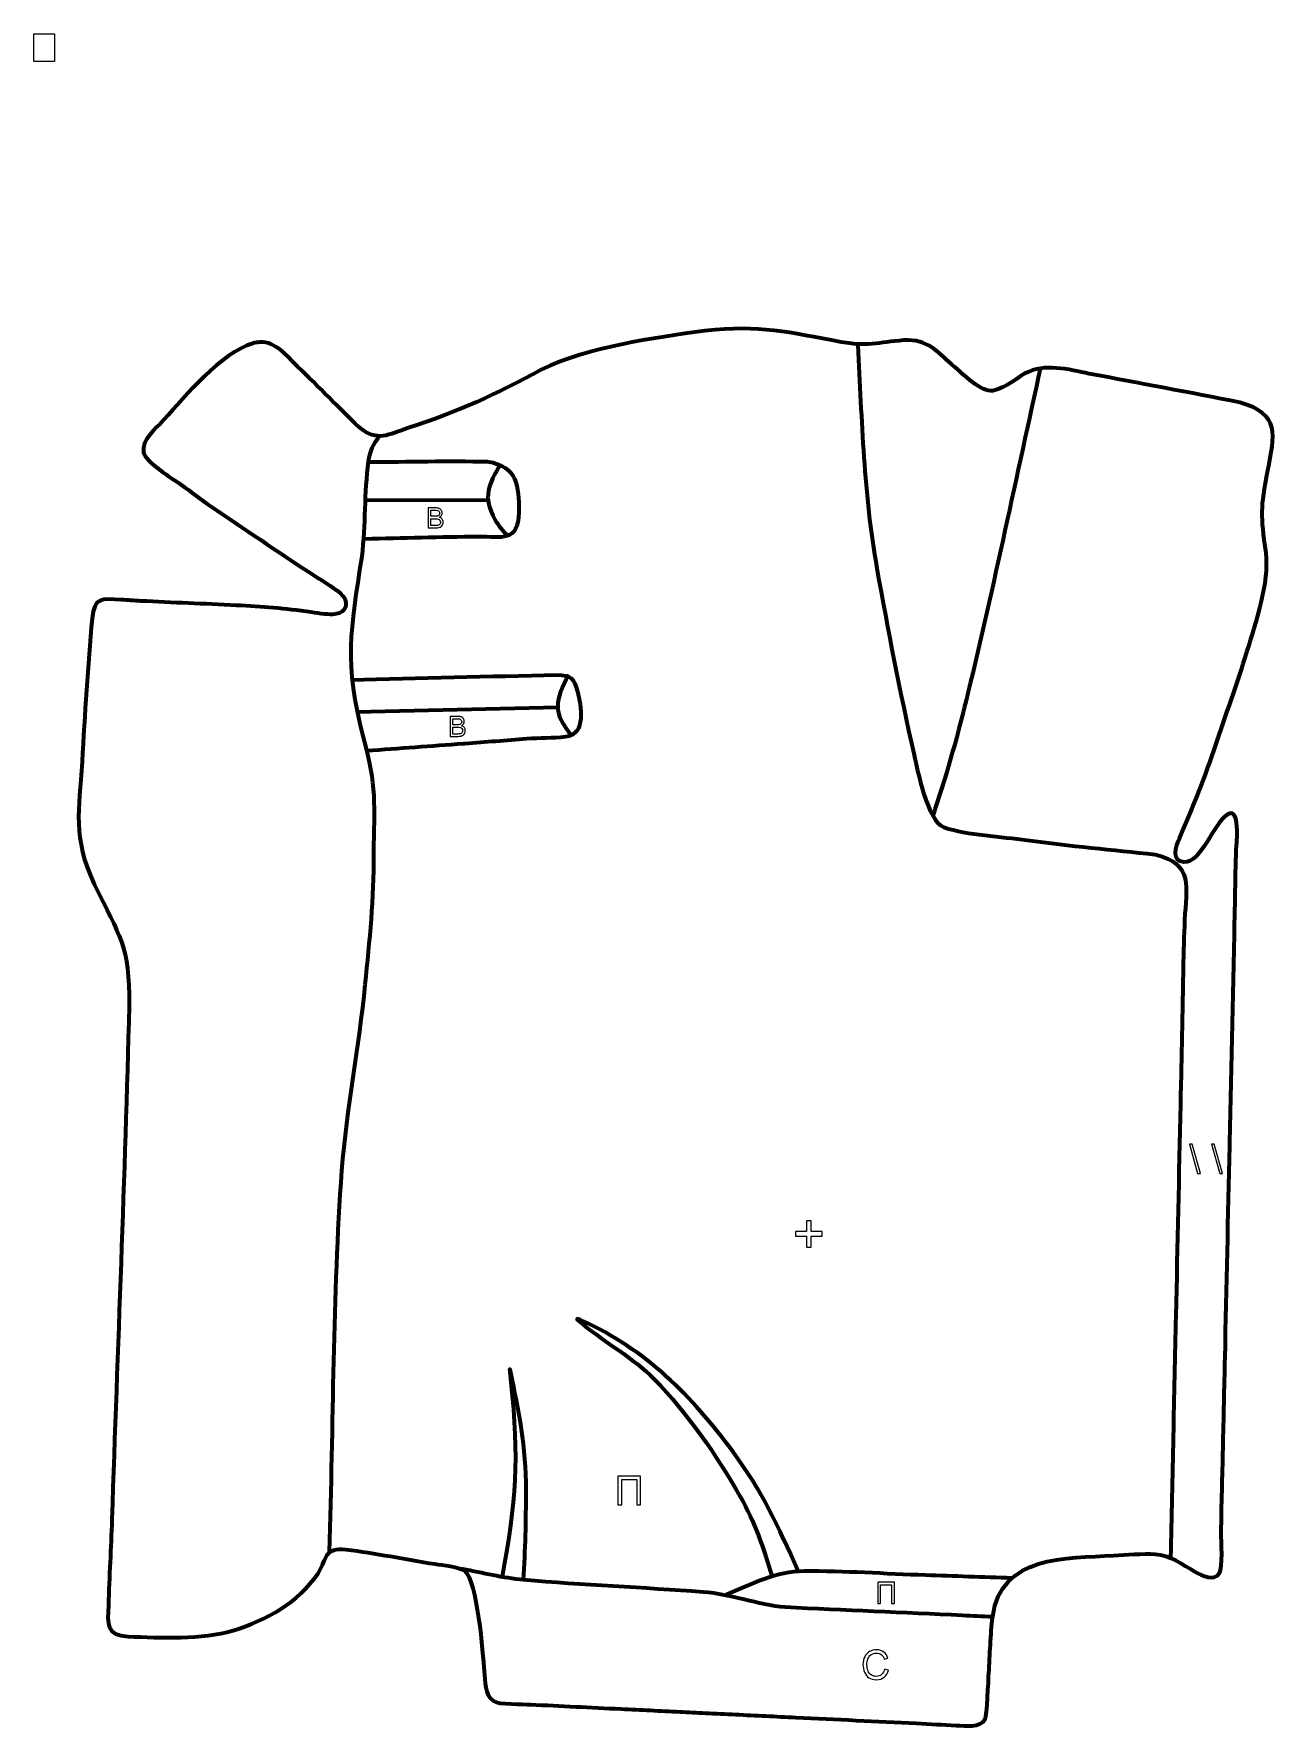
# Model space of a CAD drawing. Header units: millimetres. Extents: x 1149 to 1937, y 23 to 1093.
import ezdxf

# ---------------------------------------------------------------- set-up
doc = ezdxf.new("R2010")
doc.units = ezdxf.units.MM
doc.header["$MEASUREMENT"] = 0
doc.header["$XCLIPFRAME"] = 0
for name, color, linetype in [('layer 1', 7, 'Continuous'), ('layer 2', 7, 'Continuous'), ('layer 3', 7, 'Continuous')]:
    doc.layers.add(name, color=color, linetype=linetype)
picture_1 = doc.add_image_def('image1.jpg', size_in_pixel=(76809, 102412))

msp = doc.modelspace()

# ---------------------------------------------------------------- linework, layer by layer
at = {"layer": 'layer 2', "color": 142, "lineweight": 158}
for points, knots in [([(1670.0624, 896.7256), (1672.4665, 848.4439), (1673.5819, 803.3936), (1682.0286, 755.4764), (1682.0286, 755.4764), (1688.9623, 716.6841), (1696.5802, 677.1534), (1705.2522, 638.7239), (1705.2522, 638.7239), (1707.611, 628.3516), (1713.929, 595.9167), (1724.2428, 592.0246), (1724.2428, 592.0246), (1739.4801, 587.0897), (1760.5599, 586.1519), (1776.8606, 583.9194), (1776.8606, 583.9194), (1804.0137, 580.219), (1830.6967, 577.7195), (1857.8922, 574.8476), (1857.8922, 574.8476), (1882.4012, 568.8789), (1877.4221, 553.8745), (1876.4415, 533.6043), (1876.4415, 533.6043), (1875.462, 513.3586), (1875.422, 492.5668), (1874.9784, 472.2262), (1874.9784, 472.2262), (1874.5763, 453.7839), (1874.174, 435.3416), (1873.7718, 416.8993), (1873.7718, 416.8993), (1872.8008, 372.3805), (1871.83, 327.8616), (1870.8592, 283.3428), (1870.8592, 283.3428), (1869.7499, 232.4706), (1868.6419, 181.5984), (1867.5306, 130.7261)], [0, 0, 0, 0, 0.090909091, 0.090909091, 0.090909091, 0.090909091, 0.181818182, 0.181818182, 0.181818182, 0.181818182, 0.272727273, 0.272727273, 0.272727273, 0.272727273, 0.363636364, 0.363636364, 0.363636364, 0.363636364, 0.454545455, 0.454545455, 0.454545455, 0.454545455, 0.545454545, 0.545454545, 0.545454545, 0.545454545, 0.636363636, 0.636363636, 0.636363636, 0.636363636, 0.727272727, 0.727272727, 0.727272727, 0.727272727, 0.818181818, 0.818181818, 0.818181818, 0.818181818, 1, 1, 1, 1]), ([(1785.4177, 882.6899), (1770.2218, 814.1227), (1755.9314, 744.9368), (1739.4881, 676.697), (1739.4881, 676.697), (1733.5261, 651.9551), (1726.7739, 627.5808), (1718.6866, 603.4433), (1718.6866, 603.4433), (1718.1952, 601.9881), (1717.7071, 600.5322), (1717.2205, 599.0755)], [0, 0, 0, 0, 0.25, 0.25, 0.25, 0.25, 0.5, 0.5, 0.5, 0.5, 1, 1, 1, 1]), ([(1336.2415, 134.2164), (1338.7327, 214.2791), (1338.3805, 295.2873), (1344.0172, 375.1277), (1344.0172, 375.1277), (1347.136, 414.4577), (1355.0233, 453.2711), (1358.7854, 492.715), (1358.7854, 492.715), (1361.5455, 520.8706), (1364.4906, 546.8799), (1364.2349, 575.33), (1364.2349, 575.33), (1364.5, 606.0887), (1366.4281, 618.0289), (1357.6203, 648.7671), (1357.6203, 648.7671), (1345.4728, 696.062), (1349.5406, 716.4178), (1356.7348, 763.2488), (1356.7348, 763.2488), (1359.3168, 783.1812), (1358.0935, 803.5228), (1360.8955, 823.127), (1360.8955, 823.127), (1361.961, 830.5817), (1363.4792, 833.4254), (1367.9735, 839.3481)], [0, 0, 0, 0, 0.125, 0.125, 0.125, 0.125, 0.25, 0.25, 0.25, 0.25, 0.375, 0.375, 0.375, 0.375, 0.5, 0.5, 0.5, 0.5, 0.625, 0.625, 0.625, 0.625, 0.75, 0.75, 0.75, 0.75, 1, 1, 1, 1]), ([(1360.944, 822.9493), (1385.8314, 823.01), (1411.2153, 823.6809), (1436.0384, 823.1356), (1436.0384, 823.1356), (1455.0787, 820.052), (1455.858, 807.8655), (1455.7699, 791.1537), (1455.7699, 791.1537), (1455.3296, 771.8557), (1445.2774, 775.6997), (1430.1783, 775.594), (1430.1783, 775.594), (1406.3741, 775.4274), (1382.2397, 774.6732), (1358.4051, 774.1895)], [0, 0, 0, 0, 0.2, 0.2, 0.2, 0.2, 0.4, 0.4, 0.4, 0.4, 0.6, 0.6, 0.6, 0.6, 1, 1, 1, 1]), ([(1444.3696, 821.7274), (1436.8226, 809.1831), (1432.6039, 800.4122), (1440.7136, 786.5031), (1440.7136, 786.5031), (1442.9102, 782.7356), (1445.9696, 779.3598), (1448.7661, 776.022)], [0, 0, 0, 0, 0.333333333, 0.333333333, 0.333333333, 0.333333333, 1, 1, 1, 1]), ([(1349.6917, 685.1629), (1393.1385, 686.1739), (1436.5754, 687.5048), (1480.0269, 688.3312), (1480.0269, 688.3312), (1488.6107, 688.2817), (1490.6365, 686.1639), (1492.8825, 677.8283), (1492.8825, 677.8283), (1495.0445, 668.6772), (1498.6993, 650.8986), (1485.248, 649.1152), (1485.248, 649.1152), (1477.4077, 648.1598), (1468.8746, 648.4759), (1460.7917, 647.8751), (1460.7917, 647.8751), (1447.7729, 646.9075), (1434.7653, 645.7717), (1421.745, 644.8088), (1421.745, 644.8088), (1421.745, 644.8088), (1420.7922, 644.7383), (1420.7922, 644.7383), (1420.7922, 644.7383), (1400.4461, 643.2596), (1380.0999, 641.7812), (1359.7539, 640.3021)], [0, 0, 0, 0, 0.125, 0.125, 0.125, 0.125, 0.25, 0.25, 0.25, 0.25, 0.375, 0.375, 0.375, 0.375, 0.5, 0.5, 0.5, 0.5, 0.625, 0.625, 0.625, 0.625, 0.75, 0.75, 0.75, 0.75, 1, 1, 1, 1]), ([(1632.3086, 121.9468), (1619.3801, 150.6353), (1610.188, 171.6241), (1591.1269, 197.2962), (1591.1269, 197.2962), (1564.6817, 232.9133), (1536.4984, 261.8045), (1495.4611, 280.3196), (1495.4611, 280.3196), (1495.4611, 280.3196), (1494.548, 280.7283), (1494.548, 280.7283), (1494.548, 280.7283), (1489.8286, 282.8072), (1495.0337, 279.0254), (1496.1674, 278.0743), (1496.1674, 278.0743), (1511.4271, 265.3895), (1527.1521, 257.6091), (1541.5592, 243.1042), (1541.5592, 243.1042), (1561.675, 222.6473), (1581.3477, 194.3494), (1595.5059, 169.3686), (1595.5059, 169.3686), (1605.1405, 152.3691), (1610.1591, 136.8043), (1615.9625, 118.3501)], [0, 0, 0, 0, 0.125, 0.125, 0.125, 0.125, 0.25, 0.25, 0.25, 0.25, 0.375, 0.375, 0.375, 0.375, 0.5, 0.5, 0.5, 0.5, 0.625, 0.625, 0.625, 0.625, 0.75, 0.75, 0.75, 0.75, 1, 1, 1, 1]), ([(1445.5077, 118.5204), (1454.1487, 165.6632), (1456.1986, 193.313), (1450.9972, 241.2219), (1450.9972, 241.2219), (1450.6918, 244.0353), (1450.3851, 246.8483), (1450.0854, 249.6624), (1450.0854, 249.6624), (1455.7809, 221.8119), (1460.282, 201.6073), (1460.2275, 172.7136), (1460.2275, 172.7136), (1460.1919, 153.8423), (1459.8032, 135.2531), (1458.5823, 116.4138)], [0, 0, 0, 0, 0.2, 0.2, 0.2, 0.2, 0.4, 0.4, 0.4, 0.4, 0.6, 0.6, 0.6, 0.6, 1, 1, 1, 1]), ([(1755.075, 92.9762), (1748.7246, 93.2821), (1742.3743, 93.5881), (1736.0239, 93.8941), (1736.0239, 93.8941), (1698.7547, 95.6964), (1661.4134, 97.2032), (1624.166, 99.0859), (1624.166, 99.0859), (1606.2898, 100.6734), (1590.4107, 107.3374), (1572.213, 108.7209), (1572.213, 108.7209), (1534.464, 111.5773), (1496.4434, 112.9908), (1458.7787, 116.3842), (1458.7787, 116.3842), (1445.7406, 117.5589), (1433.1865, 120.7831), (1420.3739, 123.2639), (1420.3739, 123.2639), (1420.3739, 123.2639), (1419.3895, 123.4526), (1419.3895, 123.4526)], [0, 0, 0, 0, 0.142857143, 0.142857143, 0.142857143, 0.142857143, 0.285714286, 0.285714286, 0.285714286, 0.285714286, 0.428571429, 0.428571429, 0.428571429, 0.428571429, 0.571428571, 0.571428571, 0.571428571, 0.571428571, 0.714285714, 0.714285714, 0.714285714, 0.714285714, 1, 1, 1, 1]), ([(1767.26, 117.5496), (1749.0885, 118.1417), (1730.9171, 118.7337), (1712.7456, 119.3259), (1712.7456, 119.3259), (1687.345, 120.1938), (1661.4751, 122.018), (1636.1104, 121.9064), (1636.1104, 121.9064), (1618.3871, 121.8284), (1602.6816, 113.6042), (1586.7417, 106.8591)], [0, 0, 0, 0, 0.25, 0.25, 0.25, 0.25, 0.5, 0.5, 0.5, 0.5, 1, 1, 1, 1])]:
    msp.add_open_spline(points, degree=3, knots=knots, dxfattribs=at)
for points in [[(1359.4975, 799.0385), (1359.4975, 799.0385), (1436.6944, 798.6928), (1436.6944, 798.6928)], [(1487.2309, 688.3458), (1478.8142, 672.1205), (1476.6706, 664.7398), (1489.3328, 649.7215)], [(1480.4234, 667.7036), (1480.4234, 667.7036), (1353.1858, 664.8219), (1353.1858, 664.8219)]]:
    msp.add_open_spline(points, degree=3, dxfattribs=at)
at = {"layer": 'layer 2', "color": 142}
for points, knots in [([(1398.4639, 781.2151), (1398.4639, 781.2151), (1398.4639, 793.859), (1398.4639, 793.859), (1398.4639, 793.859), (1398.4639, 793.859), (1403.2084, 793.859), (1403.2084, 793.859), (1403.2084, 793.859), (1404.1738, 793.859), (1404.9478, 793.7325), (1405.5335, 793.4764), (1405.5335, 793.4764), (1406.1163, 793.2203), (1406.5725, 792.826), (1406.9021, 792.2932), (1406.9021, 792.2932), (1407.2347, 791.7635), (1407.3995, 791.2072), (1407.3995, 790.6245), (1407.3995, 790.6245), (1407.3995, 790.0859), (1407.2524, 789.5767), (1406.961, 789.0999), (1406.961, 789.0999), (1406.6696, 788.6231), (1406.2281, 788.2375), (1405.6366, 787.9432), (1405.6366, 787.9432), (1406.4018, 787.7195), (1406.9904, 787.3369), (1407.3995, 786.7954), (1407.3995, 786.7954), (1407.8116, 786.2568), (1408.0176, 785.6181), (1408.0176, 784.8823), (1408.0176, 784.8823), (1408.0176, 784.2878), (1407.891, 783.7374), (1407.6409, 783.2282), (1407.6409, 783.2282), (1407.3907, 782.7191), (1407.0817, 782.3276), (1406.7138, 782.051), (1406.7138, 782.051), (1406.3459, 781.7772), (1405.8838, 781.5683), (1405.3305, 781.427), (1405.3305, 781.427), (1404.7742, 781.2857), (1404.0943, 781.2151), (1403.2879, 781.2151), (1403.2879, 781.2151), (1403.2879, 781.2151), (1398.4639, 781.2151), (1398.4639, 781.2151)], [0, 0, 0, 0, 0.066666667, 0.066666667, 0.066666667, 0.066666667, 0.133333333, 0.133333333, 0.133333333, 0.133333333, 0.2, 0.2, 0.2, 0.2, 0.266666667, 0.266666667, 0.266666667, 0.266666667, 0.333333333, 0.333333333, 0.333333333, 0.333333333, 0.4, 0.4, 0.4, 0.4, 0.466666667, 0.466666667, 0.466666667, 0.466666667, 0.533333333, 0.533333333, 0.533333333, 0.533333333, 0.6, 0.6, 0.6, 0.6, 0.666666667, 0.666666667, 0.666666667, 0.666666667, 0.733333333, 0.733333333, 0.733333333, 0.733333333, 0.8, 0.8, 0.8, 0.8, 0.866666667, 0.866666667, 0.866666667, 0.866666667, 1, 1, 1, 1]), ([(1400.1415, 788.5436), (1400.1415, 788.5436), (1402.8758, 788.5436), (1402.8758, 788.5436), (1402.8758, 788.5436), (1403.6175, 788.5436), (1404.1502, 788.5937), (1404.4711, 788.6908), (1404.4711, 788.6908), (1404.8978, 788.8173), (1405.2186, 789.0293), (1405.4335, 789.3236), (1405.4335, 789.3236), (1405.6483, 789.6179), (1405.7572, 789.9858), (1405.7572, 790.4302), (1405.7572, 790.4302), (1405.7572, 790.8511), (1405.6572, 791.2219), (1405.4541, 791.5398), (1405.4541, 791.5398), (1405.2539, 791.8606), (1404.9655, 792.0813), (1404.5917, 792.1991), (1404.5917, 792.1991), (1404.2179, 792.3168), (1403.5763, 792.3757), (1402.6698, 792.3757), (1402.6698, 792.3757), (1402.6698, 792.3757), (1400.1415, 792.3757), (1400.1415, 792.3757), (1400.1415, 792.3757), (1400.1415, 792.3757), (1400.1415, 788.5436), (1400.1415, 788.5436)], [0, 0, 0, 0, 0.1, 0.1, 0.1, 0.1, 0.2, 0.2, 0.2, 0.2, 0.3, 0.3, 0.3, 0.3, 0.4, 0.4, 0.4, 0.4, 0.5, 0.5, 0.5, 0.5, 0.6, 0.6, 0.6, 0.6, 0.7, 0.7, 0.7, 0.7, 0.8, 0.8, 0.8, 0.8, 1, 1, 1, 1]), ([(1400.1415, 782.6985), (1400.1415, 782.6985), (1403.2908, 782.6985), (1403.2908, 782.6985), (1403.2908, 782.6985), (1403.8324, 782.6985), (1404.2121, 782.7191), (1404.4328, 782.7603), (1404.4328, 782.7603), (1404.8154, 782.828), (1405.1392, 782.9427), (1405.3982, 783.1046), (1405.3982, 783.1046), (1405.6572, 783.2665), (1405.8691, 783.502), (1406.0368, 783.811), (1406.0368, 783.811), (1406.2046, 784.12), (1406.287, 784.4761), (1406.287, 784.8794), (1406.287, 784.8794), (1406.287, 785.3532), (1406.1663, 785.7623), (1405.922, 786.1126), (1405.922, 786.1126), (1405.6807, 786.4628), (1405.3452, 786.7071), (1404.9155, 786.8484), (1404.9155, 786.8484), (1404.4887, 786.9896), (1403.8706, 787.0603), (1403.0672, 787.0603), (1403.0672, 787.0603), (1403.0672, 787.0603), (1400.1415, 787.0603), (1400.1415, 787.0603), (1400.1415, 787.0603), (1400.1415, 787.0603), (1400.1415, 782.6985), (1400.1415, 782.6985)], [0, 0, 0, 0, 0.090909091, 0.090909091, 0.090909091, 0.090909091, 0.181818182, 0.181818182, 0.181818182, 0.181818182, 0.272727273, 0.272727273, 0.272727273, 0.272727273, 0.363636364, 0.363636364, 0.363636364, 0.363636364, 0.454545455, 0.454545455, 0.454545455, 0.454545455, 0.545454545, 0.545454545, 0.545454545, 0.545454545, 0.636363636, 0.636363636, 0.636363636, 0.636363636, 0.727272727, 0.727272727, 0.727272727, 0.727272727, 0.818181818, 0.818181818, 0.818181818, 0.818181818, 1, 1, 1, 1]), ([(1412.4323, 649.4881), (1412.4323, 649.4881), (1412.4323, 662.132), (1412.4323, 662.132), (1412.4323, 662.132), (1412.4323, 662.132), (1417.1767, 662.132), (1417.1767, 662.132), (1417.1767, 662.132), (1418.1421, 662.132), (1418.9161, 662.0055), (1419.5018, 661.7494), (1419.5018, 661.7494), (1420.0846, 661.4933), (1420.5408, 661.099), (1420.8704, 660.5662), (1420.8704, 660.5662), (1421.203, 660.0365), (1421.3678, 659.4802), (1421.3678, 658.8975), (1421.3678, 658.8975), (1421.3678, 658.3589), (1421.2207, 657.8497), (1420.9293, 657.3729), (1420.9293, 657.3729), (1420.6379, 656.8961), (1420.1964, 656.5105), (1419.6049, 656.2162), (1419.6049, 656.2162), (1420.3701, 655.9925), (1420.9587, 655.6099), (1421.3678, 655.0684), (1421.3678, 655.0684), (1421.7799, 654.5298), (1421.9859, 653.8911), (1421.9859, 653.1553), (1421.9859, 653.1553), (1421.9859, 652.5608), (1421.8593, 652.0104), (1421.6092, 651.5012), (1421.6092, 651.5012), (1421.359, 650.9921), (1421.05, 650.6006), (1420.6821, 650.324), (1420.6821, 650.324), (1420.3142, 650.0502), (1419.8521, 649.8413), (1419.2988, 649.7), (1419.2988, 649.7), (1418.7425, 649.5587), (1418.0626, 649.4881), (1417.2562, 649.4881), (1417.2562, 649.4881), (1417.2562, 649.4881), (1412.4323, 649.4881), (1412.4323, 649.4881)], [0, 0, 0, 0, 0.066666667, 0.066666667, 0.066666667, 0.066666667, 0.133333333, 0.133333333, 0.133333333, 0.133333333, 0.2, 0.2, 0.2, 0.2, 0.266666667, 0.266666667, 0.266666667, 0.266666667, 0.333333333, 0.333333333, 0.333333333, 0.333333333, 0.4, 0.4, 0.4, 0.4, 0.466666667, 0.466666667, 0.466666667, 0.466666667, 0.533333333, 0.533333333, 0.533333333, 0.533333333, 0.6, 0.6, 0.6, 0.6, 0.666666667, 0.666666667, 0.666666667, 0.666666667, 0.733333333, 0.733333333, 0.733333333, 0.733333333, 0.8, 0.8, 0.8, 0.8, 0.866666667, 0.866666667, 0.866666667, 0.866666667, 1, 1, 1, 1]), ([(1414.1099, 656.8166), (1414.1099, 656.8166), (1416.8441, 656.8166), (1416.8441, 656.8166), (1416.8441, 656.8166), (1417.5858, 656.8166), (1418.1185, 656.8667), (1418.4394, 656.9638), (1418.4394, 656.9638), (1418.8661, 657.0903), (1419.1869, 657.3023), (1419.4018, 657.5966), (1419.4018, 657.5966), (1419.6166, 657.8909), (1419.7255, 658.2588), (1419.7255, 658.7032), (1419.7255, 658.7032), (1419.7255, 659.1241), (1419.6255, 659.4949), (1419.4224, 659.8128), (1419.4224, 659.8128), (1419.2222, 660.1336), (1418.9338, 660.3543), (1418.56, 660.4721), (1418.56, 660.4721), (1418.1862, 660.5898), (1417.5446, 660.6487), (1416.6381, 660.6487), (1416.6381, 660.6487), (1416.6381, 660.6487), (1414.1099, 660.6487), (1414.1099, 660.6487), (1414.1099, 660.6487), (1414.1099, 660.6487), (1414.1099, 656.8166), (1414.1099, 656.8166)], [0, 0, 0, 0, 0.1, 0.1, 0.1, 0.1, 0.2, 0.2, 0.2, 0.2, 0.3, 0.3, 0.3, 0.3, 0.4, 0.4, 0.4, 0.4, 0.5, 0.5, 0.5, 0.5, 0.6, 0.6, 0.6, 0.6, 0.7, 0.7, 0.7, 0.7, 0.8, 0.8, 0.8, 0.8, 1, 1, 1, 1]), ([(1414.1099, 650.9715), (1414.1099, 650.9715), (1417.2591, 650.9715), (1417.2591, 650.9715), (1417.2591, 650.9715), (1417.8007, 650.9715), (1418.1804, 650.9921), (1418.4011, 651.0333), (1418.4011, 651.0333), (1418.7837, 651.101), (1419.1075, 651.2157), (1419.3665, 651.3776), (1419.3665, 651.3776), (1419.6255, 651.5395), (1419.8374, 651.775), (1420.0051, 652.084), (1420.0051, 652.084), (1420.1729, 652.393), (1420.2553, 652.7491), (1420.2553, 653.1524), (1420.2553, 653.1524), (1420.2553, 653.6262), (1420.1346, 654.0353), (1419.8903, 654.3856), (1419.8903, 654.3856), (1419.649, 654.7358), (1419.3135, 654.9801), (1418.8838, 655.1214), (1418.8838, 655.1214), (1418.457, 655.2626), (1417.8389, 655.3333), (1417.0355, 655.3333), (1417.0355, 655.3333), (1417.0355, 655.3333), (1414.1099, 655.3333), (1414.1099, 655.3333), (1414.1099, 655.3333), (1414.1099, 655.3333), (1414.1099, 650.9715), (1414.1099, 650.9715)], [0, 0, 0, 0, 0.090909091, 0.090909091, 0.090909091, 0.090909091, 0.181818182, 0.181818182, 0.181818182, 0.181818182, 0.272727273, 0.272727273, 0.272727273, 0.272727273, 0.363636364, 0.363636364, 0.363636364, 0.363636364, 0.454545455, 0.454545455, 0.454545455, 0.454545455, 0.545454545, 0.545454545, 0.545454545, 0.545454545, 0.636363636, 0.636363636, 0.636363636, 0.636363636, 0.727272727, 0.727272727, 0.727272727, 0.727272727, 0.818181818, 0.818181818, 0.818181818, 0.818181818, 1, 1, 1, 1]), ([(1884.6507, 373.1356), (1884.6507, 373.1356), (1879.4395, 391.7651), (1879.4395, 391.7651), (1879.4395, 391.7651), (1879.4395, 391.7651), (1881.2101, 391.7651), (1881.2101, 391.7651), (1881.2101, 391.7651), (1881.2101, 391.7651), (1886.4213, 373.1356), (1886.4213, 373.1356), (1886.4213, 373.1356), (1886.4213, 373.1356), (1884.6507, 373.1356), (1884.6507, 373.1356)], [0, 0, 0, 0, 0.2, 0.2, 0.2, 0.2, 0.4, 0.4, 0.4, 0.4, 0.6, 0.6, 0.6, 0.6, 1, 1, 1, 1]), ([(1898.6397, 373.1356), (1898.6397, 373.1356), (1893.4285, 391.7651), (1893.4285, 391.7651), (1893.4285, 391.7651), (1893.4285, 391.7651), (1895.1991, 391.7651), (1895.1991, 391.7651), (1895.1991, 391.7651), (1895.1991, 391.7651), (1900.4103, 373.1356), (1900.4103, 373.1356), (1900.4103, 373.1356), (1900.4103, 373.1356), (1898.6397, 373.1356), (1898.6397, 373.1356)], [0, 0, 0, 0, 0.2, 0.2, 0.2, 0.2, 0.4, 0.4, 0.4, 0.4, 0.6, 0.6, 0.6, 0.6, 1, 1, 1, 1]), ([(1637.5548, 326.6495), (1637.5548, 326.6495), (1637.5548, 333.5806), (1637.5548, 333.5806), (1637.5548, 333.5806), (1637.5548, 333.5806), (1630.659, 333.5806), (1630.659, 333.5806), (1630.659, 333.5806), (1630.659, 333.5806), (1630.659, 336.4803), (1630.659, 336.4803), (1630.659, 336.4803), (1630.659, 336.4803), (1637.5548, 336.4803), (1637.5548, 336.4803), (1637.5548, 336.4803), (1637.5548, 336.4803), (1637.5548, 343.376), (1637.5548, 343.376), (1637.5548, 343.376), (1637.5548, 343.376), (1640.4899, 343.376), (1640.4899, 343.376), (1640.4899, 343.376), (1640.4899, 343.376), (1640.4899, 336.4803), (1640.4899, 336.4803), (1640.4899, 336.4803), (1640.4899, 336.4803), (1647.3856, 336.4803), (1647.3856, 336.4803), (1647.3856, 336.4803), (1647.3856, 336.4803), (1647.3856, 333.5806), (1647.3856, 333.5806), (1647.3856, 333.5806), (1647.3856, 333.5806), (1640.4899, 333.5806), (1640.4899, 333.5806), (1640.4899, 333.5806), (1640.4899, 333.5806), (1640.4899, 326.6495), (1640.4899, 326.6495), (1640.4899, 326.6495), (1640.4899, 326.6495), (1637.5548, 326.6495), (1637.5548, 326.6495)], [0, 0, 0, 0, 0.076923077, 0.076923077, 0.076923077, 0.076923077, 0.153846154, 0.153846154, 0.153846154, 0.153846154, 0.230769231, 0.230769231, 0.230769231, 0.230769231, 0.307692308, 0.307692308, 0.307692308, 0.307692308, 0.384615385, 0.384615385, 0.384615385, 0.384615385, 0.461538462, 0.461538462, 0.461538462, 0.461538462, 0.538461538, 0.538461538, 0.538461538, 0.538461538, 0.615384615, 0.615384615, 0.615384615, 0.615384615, 0.692307692, 0.692307692, 0.692307692, 0.692307692, 0.769230769, 0.769230769, 0.769230769, 0.769230769, 0.846153846, 0.846153846, 0.846153846, 0.846153846, 1, 1, 1, 1]), ([(1518.4424, 182.0409), (1518.4424, 182.0409), (1532.7514, 182.0409), (1532.7514, 182.0409), (1532.7514, 182.0409), (1532.7514, 182.0409), (1532.7514, 163.8109), (1532.7514, 163.8109), (1532.7514, 163.8109), (1532.7514, 163.8109), (1530.3326, 163.8109), (1530.3326, 163.8109), (1530.3326, 163.8109), (1530.3326, 163.8109), (1530.3326, 179.9022), (1530.3326, 179.9022), (1530.3326, 179.9022), (1530.3326, 179.9022), (1520.8611, 179.9022), (1520.8611, 179.9022), (1520.8611, 179.9022), (1520.8611, 179.9022), (1520.8611, 163.8109), (1520.8611, 163.8109), (1520.8611, 163.8109), (1520.8611, 163.8109), (1518.4424, 163.8109), (1518.4424, 163.8109), (1518.4424, 163.8109), (1518.4424, 163.8109), (1518.4424, 182.0409), (1518.4424, 182.0409)], [0, 0, 0, 0, 0.111111111, 0.111111111, 0.111111111, 0.111111111, 0.222222222, 0.222222222, 0.222222222, 0.222222222, 0.333333333, 0.333333333, 0.333333333, 0.333333333, 0.444444444, 0.444444444, 0.444444444, 0.444444444, 0.555555556, 0.555555556, 0.555555556, 0.555555556, 0.666666667, 0.666666667, 0.666666667, 0.666666667, 0.777777778, 0.777777778, 0.777777778, 0.777777778, 1, 1, 1, 1]), ([(1682.5238, 114.9653), (1682.5238, 114.9653), (1693.1263, 114.9653), (1693.1263, 114.9653), (1693.1263, 114.9653), (1693.1263, 114.9653), (1693.1263, 101.4575), (1693.1263, 101.4575), (1693.1263, 101.4575), (1693.1263, 101.4575), (1691.3341, 101.4575), (1691.3341, 101.4575), (1691.3341, 101.4575), (1691.3341, 101.4575), (1691.3341, 113.3806), (1691.3341, 113.3806), (1691.3341, 113.3806), (1691.3341, 113.3806), (1684.3161, 113.3806), (1684.3161, 113.3806), (1684.3161, 113.3806), (1684.3161, 113.3806), (1684.3161, 101.4575), (1684.3161, 101.4575), (1684.3161, 101.4575), (1684.3161, 101.4575), (1682.5238, 101.4575), (1682.5238, 101.4575), (1682.5238, 101.4575), (1682.5238, 101.4575), (1682.5238, 114.9653), (1682.5238, 114.9653)], [0, 0, 0, 0, 0.111111111, 0.111111111, 0.111111111, 0.111111111, 0.222222222, 0.222222222, 0.222222222, 0.222222222, 0.333333333, 0.333333333, 0.333333333, 0.333333333, 0.444444444, 0.444444444, 0.444444444, 0.444444444, 0.555555556, 0.555555556, 0.555555556, 0.555555556, 0.666666667, 0.666666667, 0.666666667, 0.666666667, 0.777777778, 0.777777778, 0.777777778, 0.777777778, 1, 1, 1, 1]), ([(1686.91, 60.0492), (1686.91, 60.0492), (1689.3288, 59.4382), (1689.3288, 59.4382), (1689.3288, 59.4382), (1688.8239, 57.4565), (1687.9158, 55.95), (1686.6045, 54.9104), (1686.6045, 54.9104), (1685.2933, 53.8707), (1683.6892, 53.3488), (1681.7924, 53.3488), (1681.7924, 53.3488), (1679.8319, 53.3488), (1678.2364, 53.7477), (1677.0058, 54.5497), (1677.0058, 54.5497), (1675.7751, 55.3474), (1674.8416, 56.5059), (1674.2008, 58.0208), (1674.2008, 58.0208), (1673.56, 59.54), (1673.2375, 61.1653), (1673.2375, 62.9051), (1673.2375, 62.9051), (1673.2375, 64.8019), (1673.5982, 66.4569), (1674.3239, 67.87), (1674.3239, 67.87), (1675.0495, 69.283), (1676.0807, 70.3567), (1677.4174, 71.0908), (1677.4174, 71.0908), (1678.7541, 71.8249), (1680.2266, 72.1898), (1681.8306, 72.1898), (1681.8306, 72.1898), (1683.6553, 72.1898), (1685.1872, 71.7273), (1686.4263, 70.798), (1686.4263, 70.798), (1687.6696, 69.8686), (1688.5353, 68.5659), (1689.0233, 66.8855), (1689.0233, 66.8855), (1689.0233, 66.8855), (1686.6554, 66.3253), (1686.6554, 66.3253), (1686.6554, 66.3253), (1686.2353, 67.6493), (1685.62, 68.6168), (1684.818, 69.2194), (1684.818, 69.2194), (1684.016, 69.8262), (1683.006, 70.1275), (1681.7882, 70.1275), (1681.7882, 70.1275), (1680.3921, 70.1275), (1679.2209, 69.7923), (1678.283, 69.1218), (1678.283, 69.1218), (1677.3452, 68.4513), (1676.6833, 67.5475), (1676.3056, 66.4187), (1676.3056, 66.4187), (1675.9237, 65.2857), (1675.7327, 64.1187), (1675.7327, 62.9178), (1675.7327, 62.9178), (1675.7327, 61.369), (1675.9576, 60.0153), (1676.4074, 58.8611), (1676.4074, 58.8611), (1676.8572, 57.7026), (1677.5574, 56.8412), (1678.508, 56.2683), (1678.508, 56.2683), (1679.4585, 55.6954), (1680.4854, 55.4111), (1681.593, 55.4111), (1681.593, 55.4111), (1682.9424, 55.4111), (1684.0796, 55.8015), (1685.0132, 56.5781), (1685.0132, 56.5781), (1685.9468, 57.3589), (1686.5791, 58.5131), (1686.91, 60.0492)], [0, 0, 0, 0, 0.043478261, 0.043478261, 0.043478261, 0.043478261, 0.086956522, 0.086956522, 0.086956522, 0.086956522, 0.130434783, 0.130434783, 0.130434783, 0.130434783, 0.173913043, 0.173913043, 0.173913043, 0.173913043, 0.217391304, 0.217391304, 0.217391304, 0.217391304, 0.260869565, 0.260869565, 0.260869565, 0.260869565, 0.304347826, 0.304347826, 0.304347826, 0.304347826, 0.347826087, 0.347826087, 0.347826087, 0.347826087, 0.391304348, 0.391304348, 0.391304348, 0.391304348, 0.434782609, 0.434782609, 0.434782609, 0.434782609, 0.47826087, 0.47826087, 0.47826087, 0.47826087, 0.52173913, 0.52173913, 0.52173913, 0.52173913, 0.565217391, 0.565217391, 0.565217391, 0.565217391, 0.608695652, 0.608695652, 0.608695652, 0.608695652, 0.652173913, 0.652173913, 0.652173913, 0.652173913, 0.695652174, 0.695652174, 0.695652174, 0.695652174, 0.739130435, 0.739130435, 0.739130435, 0.739130435, 0.782608696, 0.782608696, 0.782608696, 0.782608696, 0.826086957, 0.826086957, 0.826086957, 0.826086957, 0.869565217, 0.869565217, 0.869565217, 0.869565217, 0.913043478, 0.913043478, 0.913043478, 0.913043478, 1, 1, 1, 1])]:
    msp.add_open_spline(points, degree=3, knots=knots, dxfattribs=at)
at = {"layer": 'layer 3', "color": 242, "lineweight": 158}
msp.add_open_spline([(1292.2751, 898.6649), (1302.1459, 899.1669), (1309.434, 889.6121), (1316.0703, 883.1983), (1316.0703, 883.1983), (1329.1363, 870.5313), (1341.8479, 857.514), (1354.88, 844.82), (1354.88, 844.82), (1366.7234, 835.0482), (1373.2169, 840.3185), (1386.1849, 844.3785), (1386.1849, 844.3785), (1417.3219, 854.4469), (1441.5058, 865.7464), (1470.1285, 881.3532), (1470.1285, 881.3532), (1500.3511, 895.5856), (1540.2833, 901.1989), (1573.3766, 905.7944), (1573.3766, 905.7944), (1608.2192, 909.563), (1626.1109, 904.8575), (1659.517, 898.6189), (1659.517, 898.6189), (1678.0948, 895.2895), (1684.9122, 899.2413), (1702.0613, 899.9307), (1702.0613, 899.9307), (1716.0561, 899.292), (1721.0533, 891.4142), (1731.0733, 883.0345), (1731.0733, 883.0345), (1736.1047, 878.6251), (1748.2592, 866.6566), (1755.1754, 867.9147), (1755.1754, 867.9147), (1765.6551, 870.7653), (1767.2728, 873.9456), (1775.5592, 878.7857), (1775.5592, 878.7857), (1787.9227, 885.6356), (1803.038, 881.254), (1816.2093, 878.6868), (1816.2093, 878.6868), (1847.823, 872.5376), (1879.731, 866.9345), (1911.2462, 860.4559), (1911.2462, 860.4559), (1937.3832, 853.1434), (1933.2298, 839.7993), (1928.9594, 817.5045), (1928.9594, 817.5045), (1924.391, 793.5675), (1924.4906, 789.5172), (1927.88, 765.4913), (1927.88, 765.4913), (1930.1499, 746.2817), (1921.4333, 721.5224), (1915.8322, 702.9816), (1915.8322, 702.9816), (1909.7997, 683.0127), (1902.3618, 662.7453), (1895.6413, 642.9119), (1895.6413, 642.9119), (1894.5154, 639.5892), (1893.3889, 636.2669), (1892.2623, 632.9445), (1892.2623, 632.9445), (1886.4754, 616.1157), (1880.0747, 601.2482), (1873.0976, 584.9724), (1873.0976, 584.9724), (1871.0369, 580.1652), (1867.612, 570.6941), (1875.8796, 569.8794), (1875.8796, 569.8794), (1887.1674, 569.6207), (1894.2913, 594.1583), (1903.6149, 600.1366), (1903.6149, 600.1366), (1911.8562, 605.421), (1909.2015, 581.5568), (1909.0713, 578.5627), (1909.0713, 578.5627), (1908.5262, 566.0323), (1908.5305, 553.1669), (1908.2523, 540.5838), (1908.2523, 540.5838), (1907.1482, 490.5981), (1906.0429, 440.6122), (1904.9381, 390.6264), (1904.9381, 390.6264), (1903.953, 346.0531), (1902.9678, 301.4797), (1901.9826, 256.9064), (1901.9826, 256.9064), (1901.5604, 237.8035), (1901.1382, 218.7007), (1900.716, 199.5979), (1900.716, 199.5979), (1900.3233, 181.8312), (1899.7302, 163.8537), (1899.5346, 146.1104), (1899.5346, 146.1104), (1899.5948, 141.1531), (1900.6993, 124.0124), (1898.4973, 120.5808), (1898.4973, 120.5808), (1894.5438, 115.293), (1887.6985, 118.9664), (1883.096, 121.5435), (1883.096, 121.5435), (1875.0925, 126.169), (1867.1689, 132.0023), (1857.8174, 132.6582), (1857.8174, 132.6582), (1850.2147, 133.1915), (1839.4467, 132.2363), (1831.5933, 131.7708), (1831.5933, 131.7708), (1801.5499, 130.2843), (1760.3028, 132.0288), (1755.2119, 93.1663), (1755.2119, 93.1663), (1753.7348, 81.8916), (1753.4965, 69.0908), (1752.7325, 57.5803), (1752.7325, 57.5803), (1752.4566, 53.0291), (1751.6559, 30.8063), (1750.3744, 28.3955), (1750.3744, 28.3955), (1747.3641, 22.7326), (1737.6702, 24.2825), (1732.1272, 24.4869), (1732.1272, 24.4869), (1723.7557, 24.7956), (1715.3994, 25.3429), (1707.0341, 25.7739), (1707.0341, 25.7739), (1681.6285, 27.0128), (1656.2228, 28.2518), (1630.8171, 29.4907), (1630.8171, 29.4907), (1624.4657, 29.8005), (1618.1142, 30.1102), (1611.7628, 30.42), (1611.7628, 30.42), (1599.06, 31.0394), (1586.3572, 31.6589), (1573.6543, 32.2784), (1573.6543, 32.2784), (1568.2556, 32.5416), (1562.8569, 32.8049), (1557.4582, 33.0682), (1557.4582, 33.0682), (1545.0729, 33.6722), (1532.6876, 34.2762), (1520.3024, 34.8801), (1520.3024, 34.8801), (1501.2481, 35.8094), (1482.1938, 36.7386), (1463.1396, 37.6678), (1463.1396, 37.6678), (1458.1296, 37.8559), (1443.2748, 37.5735), (1439.603, 39.8707), (1439.603, 39.8707), (1434.0259, 43.9531), (1434.5614, 52.4479), (1434.0117, 58.6477), (1434.0117, 58.6477), (1432.9908, 70.188), (1429.4856, 115.7993), (1421.5937, 122.0517), (1421.5937, 122.0517), (1417.9163, 124.9654), (1407.6639, 125.6951), (1402.6541, 126.5055), (1402.6541, 126.5055), (1384.1311, 129.5196), (1365.1375, 133.2384), (1346.6067, 135.6967), (1346.6067, 135.6967), (1332.6968, 136.535), (1335.3176, 131.1356), (1329.0282, 120.5468), (1329.0282, 120.5468), (1315.7477, 101.5815), (1296.9549, 91.3264), (1275.326, 84.3713), (1275.326, 84.3713), (1255.5323, 78.682), (1229.5633, 79.8515), (1208.9252, 80.6095), (1208.9252, 80.6095), (1194.6585, 81.441), (1196.0929, 88.4176), (1196.4981, 100.469), (1196.4981, 100.469), (1197.1205, 118.5271), (1198.1009, 136.5588), (1198.7099, 154.6576), (1198.7099, 154.6576), (1202.3581, 262.8554), (1206.8798, 371.0656), (1209.6107, 479.2879), (1209.6107, 479.2879), (1209.9676, 517.6546), (1203.7168, 522.6915), (1187.5979, 556.035), (1187.5979, 556.035), (1173.5554, 586.3416), (1178.0539, 601.8317), (1179.8736, 633.5057), (1179.8736, 633.5057), (1181.6126, 663.5574), (1183.5629, 693.8934), (1186.1835, 723.8754), (1186.1835, 723.8754), (1187.3804, 737.5694), (1192.3858, 736.3644), (1204.5494, 735.7734), (1204.5494, 735.7734), (1208.705, 735.5715), (1212.8592, 735.2589), (1217.0145, 735.0236), (1217.0145, 735.0236), (1236.9294, 734.0036), (1257.0779, 733.2927), (1277.1201, 732.265), (1277.1201, 732.265), (1293.7281, 731.4134), (1308.0567, 730.4131), (1324.4518, 727.8925), (1324.4518, 727.8925), (1330.4996, 726.9628), (1336.3225, 726.2274), (1339.5563, 726.6206), (1339.5563, 726.6206), (1347.389, 727.5732), (1349.0847, 734.9377), (1342.8748, 740.147), (1342.8748, 740.147), (1338.2338, 744.04), (1329.6736, 749.0345), (1324.3051, 752.554), (1324.3051, 752.554), (1303.2042, 766.4075), (1282.2738, 780.6891), (1261.3595, 794.8353), (1261.3595, 794.8353), (1255.1562, 799.0312), (1248.4938, 804.1983), (1242.362, 808.6702), (1242.362, 808.6702), (1237.2616, 812.2629), (1219.6369, 823.1958), (1218.6914, 828.8563), (1218.6914, 828.8563), (1217.3031, 837.1681), (1226.4467, 843.7796), (1231.5122, 849.4204), (1231.5122, 849.4204), (1245.332, 864.8097), (1267.7779, 892.0239), (1287.7817, 897.7915), (1287.7817, 897.7915), (1289.3439, 898.2161), (1290.6763, 898.451), (1292.2751, 898.6649)], degree=3, knots=[0, 0, 0, 0, 0.014492754, 0.014492754, 0.014492754, 0.014492754, 0.028985507, 0.028985507, 0.028985507, 0.028985507, 0.043478261, 0.043478261, 0.043478261, 0.043478261, 0.057971014, 0.057971014, 0.057971014, 0.057971014, 0.072463768, 0.072463768, 0.072463768, 0.072463768, 0.086956522, 0.086956522, 0.086956522, 0.086956522, 0.101449275, 0.101449275, 0.101449275, 0.101449275, 0.115942029, 0.115942029, 0.115942029, 0.115942029, 0.130434783, 0.130434783, 0.130434783, 0.130434783, 0.144927536, 0.144927536, 0.144927536, 0.144927536, 0.15942029, 0.15942029, 0.15942029, 0.15942029, 0.173913043, 0.173913043, 0.173913043, 0.173913043, 0.188405797, 0.188405797, 0.188405797, 0.188405797, 0.202898551, 0.202898551, 0.202898551, 0.202898551, 0.217391304, 0.217391304, 0.217391304, 0.217391304, 0.231884058, 0.231884058, 0.231884058, 0.231884058, 0.246376812, 0.246376812, 0.246376812, 0.246376812, 0.260869565, 0.260869565, 0.260869565, 0.260869565, 0.275362319, 0.275362319, 0.275362319, 0.275362319, 0.289855072, 0.289855072, 0.289855072, 0.289855072, 0.304347826, 0.304347826, 0.304347826, 0.304347826, 0.31884058, 0.31884058, 0.31884058, 0.31884058, 0.333333333, 0.333333333, 0.333333333, 0.333333333, 0.347826087, 0.347826087, 0.347826087, 0.347826087, 0.362318841, 0.362318841, 0.362318841, 0.362318841, 0.376811594, 0.376811594, 0.376811594, 0.376811594, 0.391304348, 0.391304348, 0.391304348, 0.391304348, 0.405797101, 0.405797101, 0.405797101, 0.405797101, 0.420289855, 0.420289855, 0.420289855, 0.420289855, 0.434782609, 0.434782609, 0.434782609, 0.434782609, 0.449275362, 0.449275362, 0.449275362, 0.449275362, 0.463768116, 0.463768116, 0.463768116, 0.463768116, 0.47826087, 0.47826087, 0.47826087, 0.47826087, 0.492753623, 0.492753623, 0.492753623, 0.492753623, 0.507246377, 0.507246377, 0.507246377, 0.507246377, 0.52173913, 0.52173913, 0.52173913, 0.52173913, 0.536231884, 0.536231884, 0.536231884, 0.536231884, 0.550724638, 0.550724638, 0.550724638, 0.550724638, 0.565217391, 0.565217391, 0.565217391, 0.565217391, 0.579710145, 0.579710145, 0.579710145, 0.579710145, 0.594202899, 0.594202899, 0.594202899, 0.594202899, 0.608695652, 0.608695652, 0.608695652, 0.608695652, 0.623188406, 0.623188406, 0.623188406, 0.623188406, 0.637681159, 0.637681159, 0.637681159, 0.637681159, 0.652173913, 0.652173913, 0.652173913, 0.652173913, 0.666666667, 0.666666667, 0.666666667, 0.666666667, 0.68115942, 0.68115942, 0.68115942, 0.68115942, 0.695652174, 0.695652174, 0.695652174, 0.695652174, 0.710144928, 0.710144928, 0.710144928, 0.710144928, 0.724637681, 0.724637681, 0.724637681, 0.724637681, 0.739130435, 0.739130435, 0.739130435, 0.739130435, 0.753623188, 0.753623188, 0.753623188, 0.753623188, 0.768115942, 0.768115942, 0.768115942, 0.768115942, 0.782608696, 0.782608696, 0.782608696, 0.782608696, 0.797101449, 0.797101449, 0.797101449, 0.797101449, 0.811594203, 0.811594203, 0.811594203, 0.811594203, 0.826086957, 0.826086957, 0.826086957, 0.826086957, 0.84057971, 0.84057971, 0.84057971, 0.84057971, 0.855072464, 0.855072464, 0.855072464, 0.855072464, 0.869565217, 0.869565217, 0.869565217, 0.869565217, 0.884057971, 0.884057971, 0.884057971, 0.884057971, 0.898550725, 0.898550725, 0.898550725, 0.898550725, 0.913043478, 0.913043478, 0.913043478, 0.913043478, 0.927536232, 0.927536232, 0.927536232, 0.927536232, 0.942028986, 0.942028986, 0.942028986, 0.942028986, 0.956521739, 0.956521739, 0.956521739, 0.956521739, 0.971014493, 0.971014493, 0.971014493, 0.971014493, 1, 1, 1, 1], dxfattribs=at)

# ---------------------------------------------------------------- pictures from other files: only their frames are drawn
at = {"layer": 'layer 1', "color": 0}
image = msp.add_image(picture_1, insert=(1135.4799, -168.0483), size_in_units=(944.561, 1259.4147), dxfattribs=at)
image.set_boundary_path([(1135.48, -168.048), (2202.28, 1254.351)])
image.dxf.flags = 3

doc.saveas('drawing.dxf')
